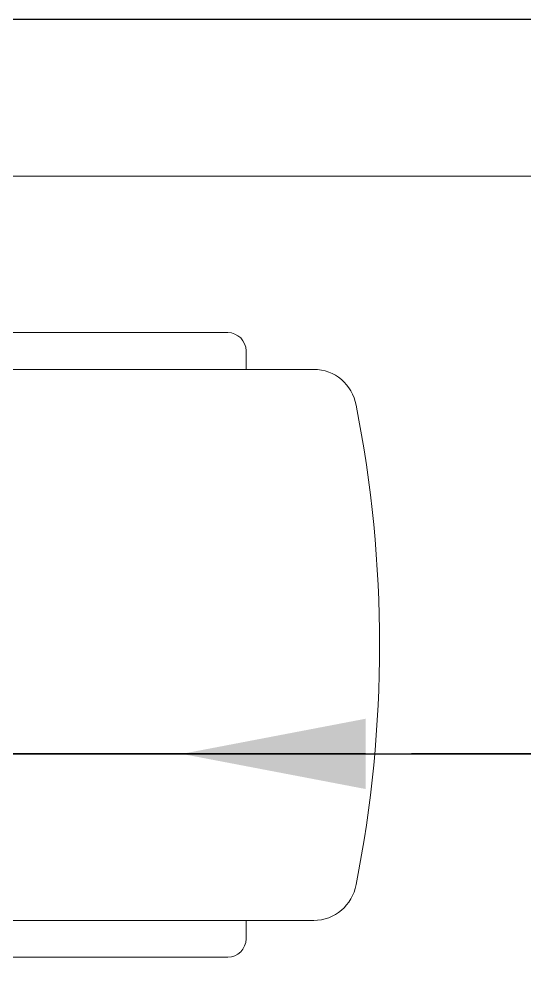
# Model space of a CAD drawing. Header units: inches. Extents: x -12418 to 57169, y -29325 to 19878.
# Drawn here: x 27787 to 28200, y -8580 to -7800 of the extents above; entities that cross this region are included whole.
import ezdxf

# ---------------------------------------------------------------- set-up
doc = ezdxf.new("R2010")
doc.units = ezdxf.units.IN
doc.header["$LTSCALE"] = 25
doc.header["$MEASUREMENT"] = 0
doc.linetypes.add('DASHDOT', pattern=[25.4, 12.7, -6.35, 0, -6.35])
doc.layers.get('0').update_dxf_attribs({"color": 8})
doc.layers.add('00-Ground Floor$0$False Ceiling', color=251, linetype='Continuous')
for name, color, linetype, lineweight in [('00-Ground Floor$0$LOADING', 253, 'Continuous', 5), ('E-LITE-CLNG-CNDT', 6, 'DASHDOT', 35), ('E-LITE-CLNG-CNDT @ 100', 6, 'DASHDOT', 35)]:
    doc.layers.add(name, color=color, linetype=linetype, lineweight=lineweight)

# ---------------------------------------------------------------- blocks, each defined once
blk = doc.blocks.new('00-Ground Floor$0$GF21016-P')
at = {"layer": '00-Ground Floor$0$LOADING', "extrusion": (-1.24384e-09, -1.20261e-09, -1)}
for p, q in [((0.01278, 0.01793), (0.01278, 0.41365)), ((0.46278, 0.01793), (0.46278, 0.41365)), ((-0.00222, 0.35848), (0.01278, 0.35848)), ((0.47778, 0.35848), (0.46278, 0.35848)), ((-0.01722, 0.01793), (-0.01722, 0.34348)), ((0.49278, 0.01793), (0.49278, 0.34348)), ((0.47778, 0.00293), (0.47778, 0.00293))]:
    blk.add_line(p, q, dxfattribs=at)
for centre, radius, start, end in [((-0.23778, -0.5362), 1.00364, 78.75684, 101.24316), ((-0.04778, 0.41365), 0.035, 0, 80.65572), ((-0.42778, 0.41365), 0.035, 99.34428, 180), ((0.00222, 0.34348), 0.015, 0, 90), ((-0.47778, 0.34348), 0.015, 90, 180), ((-0.02845, 0.01455), 0.01501, 284.3864, 95.52091), ((-0.23778, 1.89282), 1.8749, 263.6341, 276.3659), ((-0.4471, 0.01455), 0.01501, 84.47909, 255.6136), ((0.00222, 0.01793), 0.015, 270, 0), ((0.00222, 0.01793), 0.015, 180, 270), ((-0.47778, 0.01793), 0.015, 270, 0), ((-0.47778, 0.01793), 0.015, 180, 270), ((-0.23778, 1.87344), 1.8855, 263.51186, 276.48814)]:
    blk.add_arc(centre, radius, start, end, dxfattribs=at)
blk = doc.blocks.new('00-Ground Floor$0$GF21043-P')
at = {"color": 0}
blk.add_line((0.8, 0.75), (-0.8, 0.75), dxfattribs=at)
blk = doc.blocks.new('00-Ground Floor$0$A$Ce9e1c4c3')
at = {"layer": '00-Ground Floor$0$False Ceiling', "color": 254, "linetype": 'Continuous'}
for p, q in [((-76050.49, -7800), (-70550.49, -7800)), ((-76050.49, -8400), (-70550.49, -8400))]:
    blk.add_line(p, q, dxfattribs=at)
blk = doc.blocks.new('00-Ground Floor')
at = {"layer": '00-Ground Floor$0$False Ceiling', "color": 254}
blk.add_blockref('00-Ground Floor$0$A$Ce9e1c4c3', (100000, 0), dxfattribs=at)
at = {"layer": '00-Ground Floor$0$LOADING', "extrusion": (2.24019e-05, 2.35417e-18, 1), "xscale": 1000, "yscale": 1000, "zscale": 1000, "rotation": 180.0000000000001}
blk.add_blockref('00-Ground Floor$0$GF21043-P', (28392.19, -7178.36, 0.62), dxfattribs=at)
at = {"layer": '00-Ground Floor$0$LOADING', "color": 1, "extrusion": (2.24019e-05, 2.67576e-11, 1), "xscale": -1000.000000000003, "yscale": 1000.000000000003, "zscale": -1000.000000000003, "rotation": 270.0000251123531}
blk.add_blockref('00-Ground Floor$0$GF21016-P', (27614.01, -8548.78, 0.63), dxfattribs=at)
blk = doc.blocks.new('*U12')
blk.add_hatch(color=256).paths.add_polyline_path([(0, -0.2869), (1.5, 0), (0, 0.2869)])

msp = doc.modelspace()

# ---------------------------------------------------------------- linework, layer by layer
at = {"layer": 'E-LITE-CLNG-CNDT'}
for points in [[(28070.01, -8400), (19557.25, -8400, -0.414214), (19482.25, -8325), (19482.25, -3568.68, -0.414214), (19557.25, -3493.68), (19849.51, -3493.68)], [(28500, -9000), (28500, -8475, 0.414214), (28425, -8400), (28070.01, -8400)]]:
    msp.add_lwpolyline(points, format="xyb", dxfattribs=at)

# ---------------------------------------------------------------- block references
msp.add_blockref('00-Ground Floor', (0, 0), dxfattribs=at)
at = {"layer": 'E-LITE-CLNG-CNDT @ 100', "xscale": 100, "yscale": 100, "zscale": 100, "rotation": 180}
msp.add_blockref('*U12', (28070.01, -8400), dxfattribs=at)

doc.saveas('drawing.dxf')
